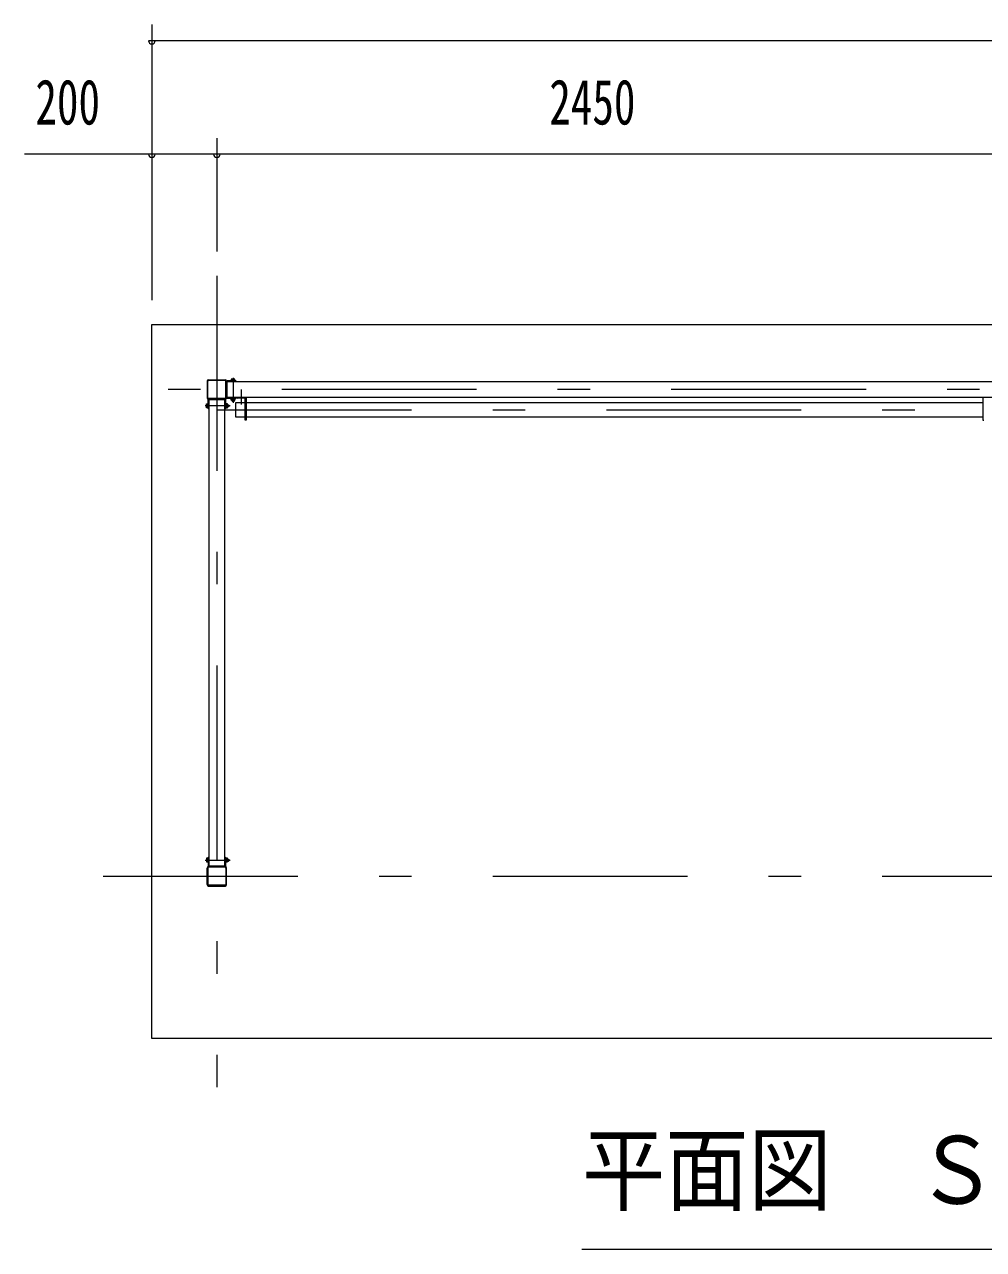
# Model space of a CAD drawing. Units: millimetres, scale not verified. Extents: x -22474 to 22484, y -10500 to 10500.
# Drawn here: x -3857 to -902, y -3780 to -5 of the extents above; entities that cross this region are included whole.
import ezdxf
from ezdxf.enums import TextEntityAlignment as Align

# ---------------------------------------------------------------- set-up
doc = ezdxf.new("R2010")
doc.units = ezdxf.units.MM
doc.header["$LTSCALE"] = 50
doc.linetypes.add('USER3', pattern=[24, 12, -5, 2, -5])
for name, color, linetype, lineweight in [('0-2_1-0BOLD', 7, 'Continuous', 18), ('0-3_1-2CENTER', 3, 'USER3', 18), ('0-5_1-5DIM', 3, 'Continuous', 18)]:
    doc.layers.add(name, color=color, linetype=linetype, lineweight=lineweight)
doc.styles.add('ＭＳ ゴシック', font='')
doc.styles.get('ＭＳ ゴシック').set_extended_font_data('MS Gothic')

msp = doc.modelspace()

# ---------------------------------------------------------------- linework, layer by layer
at = {"layer": '0-2_1-0BOLD'}
for p, q in [((-3294.08, -1104.92), (-3294.08, -1155.73)), ((-3291.77, -1155.73), (-3291.77, -1104.92)), ((-3289.48, -1100.32), (-3238.67, -1100.32)), ((-3238.67, -1102.62), (-3289.47, -1102.62)), ((-3236.37, -1155.73), (-3236.37, -1104.92)), ((-3234.07, -1104.92), (-3234.07, -1155.72)), ((-3205.67, -1103.82), (-3232.47, -1103.82)), ((-3220.32, -1102.23), (-3220.32, -1103.83)), ((-3216.95, -1102.23), (-3216.95, -1098.73)), ((-3211.18, -1098.73), (-3211.18, -1102.23)), ((-3204.07, -1105.82), (-3204.07, -1105.43)), ((-3290.57, -1188.73), (-3290.57, -1161.93)), ((-3289.48, -1160.33), (-3238.67, -1160.33)), ((-3238.67, -1158.03), (-3289.47, -1158.03)), ((-3237.57, -1161.93), (-3237.57, -1188.73)), ((-3232.47, -1156.82), (-3205.67, -1156.82)), ((-3220.17, -1158.33), (-3220.17, -1156.83)), ((-3217.07, -1163.33), (-3217.07, -1166.23)), ((-3216.95, -1162.82), (-3216.95, -1158.33)), ((-3214.07, -1158.33), (-3215.57, -1156.83)), ((-3214.07, -1156.83), (-3212.57, -1158.33)), ((-3211.18, -1158.33), (-3211.18, -1162.82)), ((-3211.07, -1163.33), (-3211.07, -1166.23)), ((-3204.07, -1155.23), (-3204.07, -1154.82)), ((-3174.07, -1156.82), (-3174.07, -1224.63)), ((-3292.17, -1177.44), (-3295.66, -1177.44)), ((-3295.66, -1183.21), (-3292.17, -1183.21)), ((-3292.17, -1174.08), (-3290.57, -1174.08)), ((-3288.57, -1190.33), (-3288.97, -1190.33)), ((-3239.57, -1188.73), (-3239.17, -1188.73)), ((-3239.17, -1190.33), (-3239.57, -1190.33)), ((-3236.07, -1174.23), (-3237.57, -1174.23)), ((-3237.57, -1178.83), (-3236.07, -1180.33)), ((-3236.07, -1181.83), (-3237.57, -1180.33)), ((-3236.07, -1177.44), (-3231.57, -1177.44)), ((-3231.57, -1183.21), (-3236.07, -1183.21)), ((-3228.17, -1183.33), (-3231.07, -1183.33)), ((-904.07, -1171.43), (-3174.07, -1171.43)), ((-3174.07, -1214.12), (-904.07, -1214.12)), ((-3295.66, -2577.44), (-3292.17, -2577.44)), ((-3292.17, -2583.21), (-3295.66, -2583.21)), ((-3292.17, -2586.57), (-3290.57, -2586.57)), ((-3290.57, -2571.92), (-3290.57, -2598.72)), ((-3289.48, -2600.32), (-3238.67, -2600.32)), ((-3238.67, -2602.62), (-3289.47, -2602.62)), ((-3288.57, -2570.32), (-3288.97, -2570.32)), ((-3239.57, -2570.32), (-3239.17, -2570.32)), ((-3239.17, -2571.92), (-3239.57, -2571.92)), ((-3237.57, -2571.92), (-3237.57, -2598.72)), ((-3236.07, -2574.22), (-3237.57, -2574.22)), ((-3237.57, -2580.32), (-3236.07, -2578.82)), ((-3236.07, -2580.32), (-3237.57, -2581.82)), ((-3236.07, -2577.44), (-3231.57, -2577.44)), ((-3236.07, -2583.21), (-3231.57, -2583.21)), ((-3231.07, -2577.32), (-3228.17, -2577.32)), ((-3231.07, -2583.32), (-3228.17, -2583.32)), ((-3294.08, -2655.73), (-3294.08, -2604.92)), ((-3291.77, -2604.92), (-3291.77, -2655.73)), ((-3236.37, -2604.92), (-3236.37, -2655.73)), ((-3234.07, -2655.73), (-3234.07, -2604.92)), ((-3289.48, -2660.33), (-3238.67, -2660.33)), ((-3238.67, -2658.03), (-3289.47, -2658.03))]:
    msp.add_line(p, q, dxfattribs=at)
for points in [[(2185.93, -930.32), (2185.93, -3130.32), (-3464.07, -3130.32), (-3464.07, -930.32)], [(-846.07, -1105.82), (-846.07, -1154.82), (-3232.07, -1154.82), (-3232.07, -1105.82)], [(-3288.57, -1162.33), (-3288.57, -2598.32), (-3239.57, -2598.32), (-3239.57, -1162.33)], [(-3211.07, -1166.23), (-3212.07, -1167.23), (-3216.07, -1167.23), (-3217.07, -1166.23)], [(-3228.17, -2577.32), (-3227.17, -2578.32), (-3227.17, -2582.32), (-3228.17, -2583.32)]]:
    msp.add_lwpolyline(points, close=True, dxfattribs=at)
for points in [[(-3205.67, -1154.82), (-3205.67, -1155.23), (-3232.47, -1155.23), (-3232.47, -1105.42), (-3205.67, -1105.42), (-3205.67, -1105.82)], [(-3220.32, -1102.23), (-3207.82, -1102.23), (-3207.82, -1103.83)], [(-3208.29, -1102.23), (-3208.29, -1098.73), (-3209.17, -1098.23), (-3218.97, -1098.23), (-3219.84, -1098.73), (-3219.84, -1102.23)], [(-3239.17, -1188.73), (-3239.17, -1161.93), (-3288.97, -1161.93), (-3288.97, -1188.73), (-3288.57, -1188.73)], [(-3220.17, -1158.33), (-3207.97, -1158.33), (-3207.97, -1156.83)], [(-3209.17, -1163.33), (-3218.97, -1163.33), (-3219.84, -1162.82), (-3219.84, -1158.33)], [(-3208.29, -1158.33), (-3208.29, -1162.82), (-3209.17, -1163.33)], [(-3174.07, -1224.63), (-3177.27, -1224.63), (-3177.27, -1156.82), (-3200.87, -1156.82)], [(-904.07, -1156.82), (-904.07, -1224.63), (-900.87, -1224.63)], [(-3292.17, -1186.1), (-3295.66, -1186.1), (-3296.17, -1185.23), (-3296.17, -1175.43), (-3295.66, -1174.55), (-3292.17, -1174.55)], [(-3292.17, -1174.08), (-3292.17, -1186.58), (-3290.57, -1186.58)], [(-3236.07, -1174.23), (-3236.07, -1186.43), (-3237.57, -1186.43)], [(-3231.07, -1175.43), (-3231.57, -1174.55), (-3236.07, -1174.55)], [(-3236.07, -1186.1), (-3231.57, -1186.1), (-3231.07, -1185.23), (-3231.07, -1175.43)], [(-3231.07, -1177.33), (-3228.17, -1177.33), (-3227.17, -1178.33), (-3227.17, -1182.33), (-3228.17, -1183.33), (-3228.17, -1177.33)], [(-3177.26, -1171.43), (-3206.11, -1171.43), (-3206.11, -1214.12), (-3177.26, -1214.12)], [(-3292.17, -2574.55), (-3295.66, -2574.55), (-3296.17, -2575.42), (-3296.17, -2585.22), (-3295.66, -2586.1), (-3292.17, -2586.1)], [(-3292.17, -2586.57), (-3292.17, -2574.07), (-3290.57, -2574.07)], [(-3239.17, -2571.92), (-3239.17, -2598.72), (-3288.97, -2598.72), (-3288.97, -2571.92), (-3288.57, -2571.92)], [(-3236.07, -2574.22), (-3236.07, -2586.42), (-3237.57, -2586.42)], [(-3231.07, -2575.42), (-3231.57, -2574.55), (-3236.07, -2574.55)], [(-3236.07, -2586.1), (-3231.57, -2586.1), (-3231.07, -2585.22), (-3231.07, -2575.42)]]:
    msp.add_lwpolyline(points, dxfattribs=at)
for centre, radius, start, end in [((-3289.48, -1104.92), 4.6, 90, 180), ((-3289.47, -1104.92), 2.3, 90, 180), ((-3238.67, -1104.92), 4.6, 0, 90), ((-3238.67, -1104.92), 2.3, 0, 90), ((-3232.47, -1105.42), 1.6, 90, 180), ((-3218.4, -1100.54), 2.32, 51.45377, 90), ((-3214.07, -1106.74), 8.51, 70.16867, 109.82912), ((-3209.74, -1100.54), 2.32, 90, 128.53143), ((-3205.67, -1105.43), 1.6, 0, 90), ((-3289.48, -1155.73), 4.6, 180, 270), ((-3289.47, -1155.73), 2.3, 180, 270), ((-3288.97, -1161.93), 1.6, 90, 180), ((-3239.17, -1161.93), 1.6, 0, 90), ((-3238.67, -1155.73), 2.3, 270, 0), ((-3238.67, -1155.73), 4.6, 270, 0), ((-3232.47, -1155.23), 1.6, 180, 270), ((-3218.4, -1161.01), 2.32, 270, 308.54623), ((-3214.07, -1154.82), 8.51, 250.17088, 289.83133), ((-3209.74, -1161.01), 2.32, 231.46857, 270), ((-3205.67, -1155.23), 1.6, 270, 0), ((-3200.87, -1153.62), 3.2, 202.02827, 270), ((-3177.27, -1156.82), 3.2, 0, 38.68428), ((-900.87, -1156.82), 3.2, 141.31572, 180), ((-3293.85, -1176), 2.32, 180, 218.54623), ((-3287.66, -1180.33), 8.51, 160.17088, 199.83133), ((-3293.85, -1184.66), 2.32, 141.46857, 180), ((-3288.97, -1188.73), 1.6, 180, 270), ((-3239.17, -1188.73), 1.6, 270, 0), ((-3233.39, -1184.66), 2.32, 0, 38.53143), ((-3233.38, -1176), 2.32, 321.45377, 0), ((-3239.58, -1180.33), 8.51, 340.16867, 19.82912), ((-3293.85, -2575.99), 2.32, 180, 218.53143), ((-3287.66, -2580.32), 8.51, 160.16867, 199.82912), ((-3293.85, -2584.65), 2.32, 141.45377, 180), ((-3289.48, -2604.92), 4.6, 90, 180), ((-3289.47, -2604.92), 2.3, 90, 180), ((-3288.97, -2571.92), 1.6, 90, 180), ((-3288.97, -2598.72), 1.6, 180, 270), ((-3239.17, -2571.92), 1.6, 0, 90), ((-3239.17, -2598.72), 1.6, 270, 0), ((-3238.67, -2604.92), 4.6, 0, 90), ((-3238.67, -2604.92), 2.3, 0, 90), ((-3233.39, -2575.99), 2.32, 321.46857, 360), ((-3239.58, -2580.32), 8.51, 340.17088, 19.83133), ((-3233.38, -2584.65), 2.32, 0, 38.54623), ((-3289.48, -2655.73), 4.6, 180, 270), ((-3289.47, -2655.73), 2.3, 180, 270), ((-3238.67, -2655.73), 2.3, 270, 0), ((-3238.67, -2655.73), 4.6, 270, 0)]:
    msp.add_arc(centre, radius, start, end, dxfattribs=at)
at = {"layer": '0-3_1-2CENTER'}
for p, q in [((-3264.07, -780.33), (-3264.07, -3280.32)), ((-3214.07, -1094.55), (-3214.07, -1171.39)), ((2335.93, -1130.32), (-3614.07, -1130.32)), ((-3189.06, -1129.62), (-3189.06, -1176.42)), ((-3223, -1180.33), (-3299.85, -1180.33)), ((-3264.07, -1192.78), (1985.93, -1192.78)), ((-3299.85, -2580.32), (-3223, -2580.32)), ((-3614.07, -2630.32), (2335.93, -2630.32))]:
    msp.add_line(p, q, dxfattribs=at)
at = {"layer": '0-5_1-5DIM'}
for p, q in [((-3464.07, -5.32), (-3464.07, -855.32)), ((-3454.07, -55.32), (-3474.07, -55.32)), ((2185.93, -55.32), (-3464.07, -55.32)), ((-3264.07, -355.33), (-3264.07, -705.32)), ((2578.43, -405.32), (-3856.57, -405.32)), ((-3454.07, -405.32), (-3474.07, -405.32)), ((-3254.07, -405.32), (-3274.07, -405.32)), ((860.94, -3780.32), (-2139.07, -3780.32))]:
    msp.add_line(p, q, dxfattribs=at)
for centre in [(-3464.07, -55.32), (-3464.07, -405.32), (-3264.07, -405.32)]:
    msp.add_arc(centre, 10, 180, 0, dxfattribs=at)

# ---------------------------------------------------------------- texts
at = {"layer": '0-5_1-5DIM', "color": 7, "style": 'ＭＳ ゴシック'}
for s, height, width, p in [('200', 139.3, 0.7, (-3822.98, -355.33)), ('2450', 139.3, 0.7, (-2239.77, -355.33)), ('平面図\u3000Ｓ＝１／５０', 208.9, 0.9, (-2139.06, -3701.82))]:
    msp.add_text(s, height=height, dxfattribs=dict(at, width=width)).set_placement(p, align=Align.BOTTOM_LEFT)

doc.saveas('drawing.dxf')
